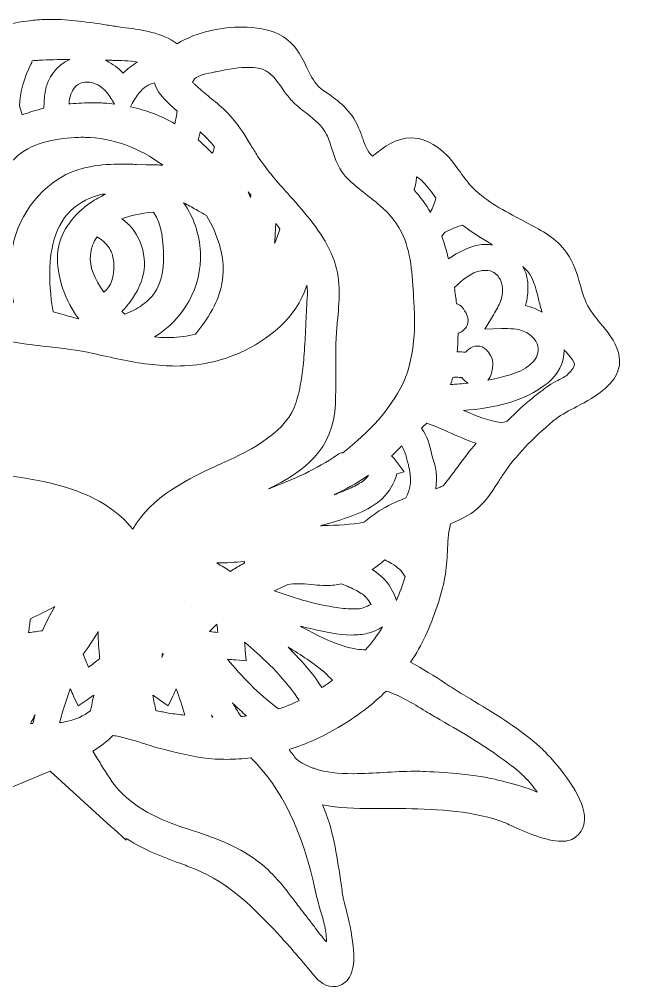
# Model space of a CAD drawing. Extents: x 28 to 2067, y -2033 to -35.
# Drawn here: x 1016.5 to 1218.6, y -359 to -41 of the extents above; entities that cross this region are included whole.
import ezdxf

# ---------------------------------------------------------------- set-up
doc = ezdxf.new("R2010")
doc.units = 0
doc.header["$MEASUREMENT"] = 0
doc.layers.add('Layer 1', color=7, linetype='Continuous', lineweight=0)

msp = doc.modelspace()

# ---------------------------------------------------------------- linework, layer by layer
at = {"layer": 'Layer 1'}
for points, knots in [([(1119.64, -359.03), (1116.36, -359.03), (1114.11, -356.17), (1112.76, -354.46), (1112.57, -354.21), (1112.39, -353.99), (1112.23, -353.8), (1112.23, -353.8), (1111.2, -352.59), (1111.2, -352.59), (1108.12, -348.97), (1104.94, -345.23), (1101.62, -341.69), (1091.53, -330.95), (1084.48, -324.09), (1071.78, -319.36), (1070.97, -319.05), (1070.16, -318.75), (1069.34, -318.45), (1063.53, -316.3), (1057.52, -314.08), (1052.15, -310.58), (1051.99, -310.48), (1051.84, -310.38), (1051.69, -310.27), (1051.69, -310.27), (1051.69, -310.88), (1051.69, -310.88), (1051.69, -310.88), (1047.62, -307.19), (1047.62, -307.19), (1047.47, -307.06), (1047.32, -306.92), (1047.17, -306.79), (1047.11, -306.73), (1046.67, -306.33), (1046.67, -306.33), (1046.67, -306.33), (1026.72, -288.19), (1026.72, -288.19), (1026.72, -288.19), (1009.4, -295.27), (1009.4, -295.27), (1001.41, -299.23), (991.58, -301.24), (980.17, -301.24), (966.27, -301.24), (952.49, -298.23), (943.38, -295.71), (935.13, -293.42), (928.03, -292.35), (921.02, -292.35), (920.04, -292.35), (919.04, -292.37), (918.06, -292.41), (918.06, -292.41), (916.88, -292.47), (916.51, -292.49), (916.51, -292.49), (916.54, -292.56), (916.54, -292.56), (916.54, -292.56), (907.98, -293.56), (907.98, -293.56), (906.23, -293.9), (904.43, -294.31), (902.63, -294.79), (900.25, -295.42), (897.89, -296.01), (895.54, -296.6), (887.44, -298.65), (879.78, -300.58), (872.19, -303.7), (871.65, -303.93), (871.06, -304.05), (870.47, -304.05), (870.47, -304.05), (870.47, -304.05), (870.47, -304.05), (868.45, -304.05), (866.72, -302.66), (866.17, -300.58), (865.61, -298.47), (866.45, -296.36), (868.28, -295.31), (874.93, -291.51), (880.23, -286.57), (885.84, -281.34), (888.75, -278.64), (891.75, -275.84), (894.97, -273.19), (903.4, -266.26), (911.18, -260.77), (918.78, -256.41), (922.11, -254.49), (932.52, -248.89), (942.83, -247.26), (939.7, -242.74), (937.2, -237.56), (934.78, -232.55), (931.05, -224.83), (927.2, -216.86), (921.08, -211.54), (920.49, -211.74), (919.82, -211.87), (919.08, -211.87), (918.81, -211.87), (918.54, -211.86), (918.27, -211.82), (913.4, -211.14), (912.39, -207.42), (911.79, -205.2), (911.58, -204.43), (911.38, -203.7), (911.08, -203.09), (910.69, -202.29), (910.34, -202.14), (909.58, -202.14), (908.26, -202.14), (906.38, -202.77), (904.4, -203.43), (901.89, -204.26), (899.06, -205.2), (896.27, -205.2), (894.83, -205.2), (893.5, -204.95), (892.3, -204.45), (886.42, -202.02), (884.98, -196.72), (884.4, -192.95), (882.95, -183.96), (884.23, -175.64), (885.66, -167.88), (885.66, -167.88), (885.77, -167.3), (885.8, -167.17), (885.8, -167.17), (885.88, -166.78), (885.88, -166.78), (886.84, -161.77), (887.82, -156.59), (893.26, -153.35), (895.76, -151.87), (898.64, -151.12), (901.83, -151.12), (903.42, -151.12), (905.09, -151.31), (906.84, -151.68), (906.45, -151.1), (906.06, -150.51), (905.67, -149.92), (902.48, -144.98), (900.04, -140.15), (898.39, -135.55), (895.54, -127.54), (894.63, -118.19), (895.96, -110.53), (897.66, -100.89), (902.91, -94.63), (908.48, -88), (908.48, -88), (908.66, -87.78), (908.66, -87.78), (911.66, -84.2), (913.82, -80.15), (916.11, -75.86), (918.24, -71.86), (920.44, -67.72), (923.42, -63.93), (928.82, -56.98), (935.08, -52.45), (944.34, -48.8), (948.32, -47.22), (952.43, -46.46), (956.92, -46.46), (961.19, -46.46), (965.26, -47.12), (969.56, -47.81), (971.36, -48.1), (973.23, -48.4), (975.11, -48.65), (975.73, -48.74), (976.45, -48.8), (977.21, -48.86), (980.06, -49.12), (983.61, -49.43), (986.4, -50.89), (986.97, -51.17), (987.49, -51.5), (987.96, -51.87), (998.57, -46.13), (1010, -42.48), (1021.15, -41.26), (1022.93, -41.07), (1024.84, -40.97), (1026.81, -40.97), (1033.04, -40.97), (1039.29, -41.92), (1045.35, -42.84), (1046.84, -43.07), (1048.32, -43.29), (1049.78, -43.5), (1049.78, -43.5), (1051.5, -43.73), (1051.5, -43.73), (1057.07, -44.48), (1063.3, -45.31), (1068.47, -48.99), (1074.9, -44.98), (1083.49, -43.51), (1089.79, -43.51), (1094.43, -43.51), (1098.47, -44.26), (1101.49, -45.67), (1106.94, -48.22), (1109.11, -52.72), (1111.02, -56.69), (1112.17, -59.07), (1113.25, -61.32), (1114.95, -63.04), (1115.36, -63.45), (1115.82, -63.84), (1116.3, -64.17), (1116.3, -64.17), (1117.39, -64.94), (1117.39, -64.94), (1121.62, -67.91), (1125.61, -70.72), (1128.15, -76.6), (1128.72, -77.91), (1129.13, -79.1), (1129.5, -80.15), (1130.3, -82.47), (1130.86, -84.09), (1132.69, -85.97), (1136.37, -82.88), (1140.51, -79.94), (1145.45, -79.94), (1148.71, -79.94), (1151.87, -81.2), (1155.11, -83.78), (1157.85, -85.96), (1159.77, -88.66), (1161.63, -91.27), (1162.98, -93.15), (1164.24, -94.93), (1165.74, -96.42), (1170.22, -100.88), (1176.2, -104.01), (1181.97, -107.04), (1181.97, -107.04), (1183.89, -108.05), (1183.89, -108.05), (1188.28, -110.36), (1193.24, -112.99), (1196.54, -117.64), (1198.9, -120.95), (1199.97, -124.63), (1201.01, -128.19), (1201.82, -130.99), (1202.59, -133.64), (1203.93, -135.93), (1204.86, -137.48), (1206.2, -139.1), (1207.62, -140.82), (1212, -146.1), (1218.62, -154.08), (1209.25, -162.37), (1206.38, -164.9), (1203.1, -166.62), (1199.93, -168.28), (1197.43, -169.59), (1195.08, -170.82), (1192.98, -172.4), (1192.66, -172.63), (1192.37, -172.86), (1192.08, -173.1), (1185.19, -178.8), (1179.89, -184.44), (1175.86, -190.35), (1175.17, -191.34), (1174.52, -192.37), (1173.89, -193.37), (1171.81, -196.67), (1169.65, -200.09), (1166.04, -202.75), (1163.58, -204.56), (1160.93, -205.8), (1158.37, -206.82), (1158.31, -207.03), (1158.26, -207.25), (1158.21, -207.46), (1157.61, -210.12), (1157.47, -212.93), (1157.33, -215.91), (1157.19, -218.71), (1157.05, -221.6), (1156.5, -224.44), (1155.32, -230.54), (1153.1, -237.2), (1150.1, -243.71), (1148.77, -246.65), (1147.14, -249.51), (1145.16, -252.37), (1149.18, -254.38), (1153.01, -256.88), (1156.75, -259.32), (1158.54, -260.49), (1160.23, -261.59), (1161.88, -262.6), (1162.87, -263.2), (1163.88, -263.8), (1164.89, -264.41), (1172.3, -268.88), (1179.96, -273.5), (1186.65, -279.16), (1187.55, -279.94), (1189.15, -281.47), (1191.01, -283.5), (1195.44, -288.33), (1202.81, -297.44), (1202.42, -304.21), (1202.29, -306.39), (1201.4, -308.25), (1199.84, -309.6), (1198.58, -310.69), (1196.88, -311.24), (1194.79, -311.24), (1189.9, -311.24), (1183.18, -308.24), (1178.27, -306.04), (1176.71, -305.35), (1175.36, -304.75), (1174.64, -304.5), (1164.03, -300.98), (1152.05, -300.57), (1141.66, -300.46), (1140.76, -300.45), (1139.86, -300.44), (1138.96, -300.44), (1137.91, -300.44), (1136.86, -300.45), (1135.8, -300.45), (1134.73, -300.46), (1133.65, -300.46), (1132.58, -300.46), (1127.17, -300.46), (1121.57, -300.34), (1116.29, -299.27), (1119.78, -307.54), (1120.93, -315.48), (1122.15, -323.87), (1122.42, -325.72), (1122.7, -327.6), (1123, -329.51), (1123.08, -330), (1123.39, -331.22), (1123.71, -332.51), (1124.06, -333.89), (1124.5, -335.6), (1124.91, -337.45), (1127.19, -347.5), (1127.11, -353.39), (1124.68, -356.57), (1123.51, -358.09), (1121.84, -358.95), (1119.86, -359.02), (1119.86, -359.02), (1119.64, -359.03), (1119.64, -359.03)], [0, 0, 0, 0, 1, 1, 1, 2, 2, 2, 3, 3, 3, 4, 4, 4, 5, 5, 5, 6, 6, 6, 7, 7, 7, 8, 8, 8, 9, 9, 9, 10, 10, 10, 11, 11, 11, 12, 12, 12, 13, 13, 13, 14, 14, 14, 15, 15, 15, 16, 16, 16, 17, 17, 17, 18, 18, 18, 19, 19, 19, 20, 20, 20, 21, 21, 21, 22, 22, 22, 23, 23, 23, 24, 24, 24, 25, 25, 25, 26, 26, 26, 27, 27, 27, 28, 28, 28, 29, 29, 29, 30, 30, 30, 31, 31, 31, 32, 32, 32, 33, 33, 33, 34, 34, 34, 35, 35, 35, 36, 36, 36, 37, 37, 37, 38, 38, 38, 39, 39, 39, 40, 40, 40, 41, 41, 41, 42, 42, 42, 43, 43, 43, 44, 44, 44, 45, 45, 45, 46, 46, 46, 47, 47, 47, 48, 48, 48, 49, 49, 49, 50, 50, 50, 51, 51, 51, 52, 52, 52, 53, 53, 53, 54, 54, 54, 55, 55, 55, 56, 56, 56, 57, 57, 57, 58, 58, 58, 59, 59, 59, 60, 60, 60, 61, 61, 61, 62, 62, 62, 63, 63, 63, 64, 64, 64, 65, 65, 65, 66, 66, 66, 67, 67, 67, 68, 68, 68, 69, 69, 69, 70, 70, 70, 71, 71, 71, 72, 72, 72, 73, 73, 73, 74, 74, 74, 75, 75, 75, 76, 76, 76, 77, 77, 77, 78, 78, 78, 79, 79, 79, 80, 80, 80, 81, 81, 81, 82, 82, 82, 83, 83, 83, 84, 84, 84, 85, 85, 85, 86, 86, 86, 87, 87, 87, 88, 88, 88, 89, 89, 89, 90, 90, 90, 91, 91, 91, 92, 92, 92, 93, 93, 93, 94, 94, 94, 95, 95, 95, 96, 96, 96, 97, 97, 97, 98, 98, 98, 99, 99, 99, 100, 100, 100, 101, 101, 101, 102, 102, 102, 103, 103, 103, 104, 104, 104, 105, 105, 105, 106, 106, 106, 107, 107, 107, 108, 108, 108, 109, 109, 109, 110, 110, 110, 111, 111, 111, 112, 112, 112, 113, 113, 113, 114, 114, 114, 115, 115, 115, 116, 116, 116, 117, 117, 117, 118, 118, 118, 119, 119, 119, 120, 120, 120, 121, 121, 121, 122, 122, 122, 123, 123, 123, 123]), ([(1017.49, -72.39), (1019.67, -71.53), (1022.06, -70.79), (1024.62, -70.2), (1024.62, -68.42), (1024.75, -66.67), (1025.01, -64.95), (1025.76, -60.02), (1028.9, -56.04), (1033.14, -54.16), (1029.4, -54.17), (1026.07, -54.26), (1022.95, -54.43), (1022.55, -54.46), (1022.14, -54.49), (1021.74, -54.52), (1021.74, -54.52), (1020.85, -54.59), (1020.75, -54.6), (1020.67, -54.99), (1020.54, -55.37), (1020.36, -55.73), (1018.05, -60.22), (1016.79, -64.83), (1016.6, -69.45), (1016.6, -69.45), (1017.49, -72.39), (1017.49, -72.39)], [0, 0, 0, 0, 1, 1, 1, 2, 2, 2, 3, 3, 3, 4, 4, 4, 5, 5, 5, 6, 6, 6, 7, 7, 7, 8, 8, 8, 9, 9, 9, 9]), ([(1044.8, -54.37), (1044.96, -54.45), (1045.12, -54.53), (1045.28, -54.61), (1047.28, -55.66), (1049.08, -57.01), (1050.7, -58.7), (1052.13, -57.22), (1053.68, -56), (1055.39, -55.02), (1052.65, -54.59), (1049.73, -54.51), (1047.24, -54.45), (1047.24, -54.45), (1045.15, -54.38), (1044.8, -54.37)], [0, 0, 0, 0, 1, 1, 1, 2, 2, 2, 3, 3, 3, 4, 4, 4, 5, 5, 5, 5]), ([(1073.54, -61.7), (1073.73, -61.88), (1074.01, -62.12), (1074.24, -62.33), (1074.62, -62.65), (1075.03, -63.02), (1075.48, -63.45), (1076.79, -64.71), (1078.21, -65.85), (1079.71, -67.07), (1081.48, -68.49), (1083.3, -69.95), (1084.98, -71.66), (1088.21, -74.93), (1090.48, -78.69), (1092.68, -82.32), (1093.41, -83.52), (1094.14, -84.73), (1094.91, -85.92), (1097.55, -90.03), (1100.96, -93.93), (1104.22, -97.56), (1104.72, -98.13), (1105.2, -98.66), (1105.67, -99.2), (1105.67, -99.2), (1106.62, -100.25), (1106.62, -100.25), (1111.6, -105.85), (1116.71, -111.93), (1119.68, -119.2), (1122.45, -126.03), (1121.84, -132.69), (1121.25, -139.14), (1121.15, -140.15), (1121.06, -141.16), (1120.98, -142.18), (1120.6, -146.98), (1120.61, -151.93), (1120.62, -156.71), (1120.63, -160.19), (1120.64, -163.79), (1120.5, -167.35), (1119.9, -182.44), (1110.09, -189.78), (1098.53, -195.33), (1099.01, -195.15), (1099.5, -194.96), (1099.99, -194.77), (1106.52, -192.28), (1114.15, -189.07), (1121.26, -184.07), (1121.77, -183.73), (1122.32, -183.53), (1122.89, -183.49), (1131.87, -176.61), (1138.66, -168.87), (1142.55, -161.01), (1145.58, -154.92), (1146.99, -145.79), (1146.41, -135.96), (1146.35, -134.88), (1146.29, -133.77), (1146.23, -132.64), (1145.84, -125.07), (1145.43, -117.24), (1142.25, -110.98), (1139.96, -106.5), (1137.02, -103.72), (1134.19, -101.38), (1134.19, -101.38), (1133.86, -101.1), (1133.86, -101.1), (1133.69, -100.96), (1133.52, -100.82), (1133.34, -100.68), (1132.68, -100.14), (1132, -99.62), (1131.32, -99.08), (1129.25, -97.46), (1127.1, -95.78), (1124.91, -93.71), (1121.51, -90.5), (1120.4, -86.94), (1119.32, -83.51), (1118.81, -81.88), (1118.33, -80.34), (1117.6, -78.82), (1116.3, -76.05), (1113.76, -74.06), (1111.07, -71.95), (1109.58, -70.79), (1108.04, -69.58), (1106.62, -68.18), (1105.61, -67.21), (1104.66, -66.06), (1103.8, -64.78), (1100.43, -59.59), (1097.93, -56.95), (1093.56, -56.8), (1093.14, -56.78), (1092.72, -56.77), (1092.3, -56.77), (1089.07, -56.77), (1085.36, -57.24), (1081.3, -58.18), (1080.81, -58.29), (1080.3, -58.4), (1079.78, -58.51), (1077.32, -59.01), (1074.53, -59.58), (1073.8, -61.1), (1073.67, -61.36), (1073.59, -61.56), (1073.54, -61.7)], [0, 0, 0, 0, 1, 1, 1, 2, 2, 2, 3, 3, 3, 4, 4, 4, 5, 5, 5, 6, 6, 6, 7, 7, 7, 8, 8, 8, 9, 9, 9, 10, 10, 10, 11, 11, 11, 12, 12, 12, 13, 13, 13, 14, 14, 14, 15, 15, 15, 16, 16, 16, 17, 17, 17, 18, 18, 18, 19, 19, 19, 20, 20, 20, 21, 21, 21, 22, 22, 22, 23, 23, 23, 24, 24, 24, 25, 25, 25, 26, 26, 26, 27, 27, 27, 28, 28, 28, 29, 29, 29, 30, 30, 30, 31, 31, 31, 32, 32, 32, 33, 33, 33, 34, 34, 34, 35, 35, 35, 36, 36, 36, 37, 37, 37, 38, 38, 38, 38]), ([(1038.75, -61.59), (1037.03, -61.59), (1034.71, -62.28), (1033.5, -65.57), (1033.14, -66.54), (1032.94, -67.61), (1032.89, -68.82), (1033.01, -68.81), (1033.13, -68.79), (1033.25, -68.78), (1034.5, -68.66), (1035.76, -68.56), (1037.01, -68.5), (1038.32, -68.44), (1039.47, -68.42), (1040.56, -68.42), (1040.56, -68.42), (1041.22, -68.41), (1041.22, -68.41), (1041.9, -68.41), (1042.6, -68.43), (1043.27, -68.45), (1043.54, -68.45), (1043.81, -68.47), (1044.09, -68.5), (1044.09, -68.5), (1044.32, -68.52), (1044.32, -68.52), (1045.49, -68.58), (1046.66, -68.68), (1047.82, -68.81), (1047.02, -67.4), (1046.24, -66.19), (1045.43, -65.15), (1043.73, -62.96), (1041.18, -61.59), (1038.75, -61.59)], [0, 0, 0, 0, 1, 1, 1, 2, 2, 2, 3, 3, 3, 4, 4, 4, 5, 5, 5, 6, 6, 6, 7, 7, 7, 8, 8, 8, 9, 9, 9, 10, 10, 10, 11, 11, 11, 12, 12, 12, 12]), ([(1053.11, -69.7), (1058.22, -70.83), (1063.14, -72.71), (1067.69, -75.29), (1068.02, -73.92), (1068.3, -72.51), (1068.43, -71.15), (1067.31, -70.13), (1066.36, -69.25), (1065.46, -68.39), (1063.95, -66.91), (1061.7, -64.73), (1060.97, -61.81), (1059.1, -62.27), (1057.28, -63.46), (1055.98, -65.15), (1055.08, -66.31), (1054.22, -67.65), (1053.34, -69.27), (1053.34, -69.27), (1053.11, -69.7), (1053.11, -69.7)], [0, 0, 0, 0, 1, 1, 1, 2, 2, 2, 3, 3, 3, 4, 4, 4, 5, 5, 5, 6, 6, 6, 7, 7, 7, 7]), ([(1075.37, -80.63), (1076.99, -81.99), (1078.52, -83.45), (1079.96, -85), (1080.03, -84.91), (1080.1, -84.82), (1080.18, -84.73), (1080.18, -84.73), (1080.75, -82.84), (1080.75, -82.84), (1079.24, -81.06), (1077.64, -79.45), (1076, -77.91), (1075.82, -78.8), (1075.61, -79.71), (1075.37, -80.63)], [0, 0, 0, 0, 1, 1, 1, 2, 2, 2, 3, 3, 3, 4, 4, 4, 5, 5, 5, 5]), ([(997.04, -131.9), (999.23, -131.9), (1001.48, -132.03), (1003.71, -132.29), (1003.89, -132.3), (1004.12, -132.33), (1004.37, -132.37), (1006.93, -132.68), (1009.46, -133.07), (1011.9, -133.52), (1012.82, -133.68), (1013.74, -133.87), (1014.66, -134.06), (1013.55, -129.02), (1013.55, -123.79), (1013.57, -122.49), (1013.74, -110.61), (1019.62, -99.76), (1029.32, -93.49), (1036.02, -89.16), (1043.68, -88.58), (1050.29, -88.58), (1052.02, -88.58), (1053.7, -88.62), (1055.11, -88.67), (1055.11, -88.67), (1058.28, -88.76), (1058.28, -88.76), (1059.16, -88.8), (1059.96, -88.81), (1060.75, -88.83), (1060.75, -88.83), (1061.41, -88.84), (1061.41, -88.84), (1062.19, -88.85), (1062.97, -88.89), (1063.75, -88.95), (1056.07, -83.16), (1047.13, -79.9), (1038.14, -79.77), (1037.86, -79.76), (1037.6, -79.76), (1037.34, -79.76), (1036.49, -79.76), (1035.66, -79.78), (1034.86, -79.83), (1028.03, -80.29), (1020.31, -81.48), (1014.91, -86.79), (1013.48, -88.19), (1012.15, -89.45), (1010.86, -90.64), (1006.9, -94.32), (1003.34, -97.22), (999.32, -100.03), (996.51, -102), (993.98, -104.21), (991.79, -106.6), (988.29, -110.42), (985.91, -114.41), (984.7, -118.46), (984.7, -118.46), (984.68, -118.55), (984.68, -118.55), (984.65, -118.67), (984.63, -118.76), (984.61, -118.85), (984.05, -120.83), (983.75, -122.9), (983.67, -125.2), (983.6, -127.88), (983.83, -130.58), (984.08, -133.43), (984.08, -133.43), (984.09, -133.53), (984.09, -133.53), (988.14, -132.45), (992.48, -131.9), (997.04, -131.9)], [0, 0, 0, 0, 1, 1, 1, 2, 2, 2, 3, 3, 3, 4, 4, 4, 5, 5, 5, 6, 6, 6, 7, 7, 7, 8, 8, 8, 9, 9, 9, 10, 10, 10, 11, 11, 11, 12, 12, 12, 13, 13, 13, 14, 14, 14, 15, 15, 15, 16, 16, 16, 17, 17, 17, 18, 18, 18, 19, 19, 19, 20, 20, 20, 21, 21, 21, 22, 22, 22, 23, 23, 23, 24, 24, 24, 25, 25, 25, 26, 26, 26, 26]), ([(1146.37, -97.02), (1148.36, -99.21), (1150.19, -101.73), (1151.78, -104.44), (1152.49, -102.95), (1153.09, -101.36), (1153.56, -99.71), (1153.41, -99.51), (1153.26, -99.3), (1153.11, -99.1), (1151.71, -97.18), (1150.39, -95.36), (1148.82, -93.89), (1148.82, -93.89), (1148.75, -93.82), (1148.75, -93.82), (1148.66, -93.73), (1148.56, -93.67), (1148.47, -93.6), (1148.47, -93.6), (1148.36, -93.51), (1148.36, -93.51), (1147.97, -93.19), (1147.58, -92.92), (1147.19, -92.71), (1147.15, -94.16), (1146.87, -95.61), (1146.37, -97.02)], [0, 0, 0, 0, 1, 1, 1, 2, 2, 2, 3, 3, 3, 4, 4, 4, 5, 5, 5, 6, 6, 6, 7, 7, 7, 8, 8, 8, 9, 9, 9, 9]), ([(1030.56, -137.96), (1032.41, -138.46), (1034.26, -138.97), (1036.1, -139.47), (1035.61, -138.84), (1035.13, -138.18), (1034.67, -137.47), (1030.32, -130.81), (1028.15, -121.93), (1029.4, -115.88), (1030.52, -110.37), (1034.29, -105.16), (1040.02, -101.23), (1041.57, -100.18), (1043.2, -99.25), (1044.89, -98.46), (1044.52, -98.47), (1044.16, -98.47), (1043.79, -98.48), (1043.49, -98.54), (1043.18, -98.61), (1042.93, -98.68), (1034.03, -101.17), (1028.89, -107.06), (1027.17, -116.72), (1026.95, -117.93), (1026.79, -119.17), (1026.7, -120.4), (1026.64, -121.11), (1026.59, -121.78), (1026.57, -122.47), (1026.39, -126.83), (1026.73, -131.66), (1027.61, -137.16), (1027.61, -137.16), (1030.56, -137.96), (1030.56, -137.96)], [0, 0, 0, 0, 1, 1, 1, 2, 2, 2, 3, 3, 3, 4, 4, 4, 5, 5, 5, 6, 6, 6, 7, 7, 7, 8, 8, 8, 9, 9, 9, 10, 10, 10, 11, 11, 11, 12, 12, 12, 12]), ([(1092.62, -99.59), (1092.64, -99.3), (1092.66, -99.01), (1092.69, -98.72), (1092.4, -98.38), (1092.11, -98.06), (1091.83, -97.73), (1092, -98.14), (1092.62, -99.59), (1092.62, -99.59)], [0, 0, 0, 0, 1, 1, 1, 2, 2, 2, 3, 3, 3, 3]), ([(1060.95, -145.39), (1062.32, -145.55), (1063.74, -145.63), (1065.2, -145.63), (1065.56, -145.63), (1065.93, -145.63), (1066.29, -145.62), (1069.06, -145.54), (1071.8, -145.16), (1074.47, -144.46), (1074.51, -144.42), (1074.92, -143.92), (1074.92, -143.92), (1077.78, -140.34), (1079.79, -137.2), (1081.19, -134.07), (1082.02, -132.22), (1082.64, -130.32), (1083.03, -128.44), (1083.34, -126.95), (1083.53, -125.41), (1083.58, -123.88), (1083.73, -118.2), (1081.9, -112), (1078.12, -105.46), (1076.94, -104.83), (1075.79, -104.17), (1074.67, -103.54), (1073.29, -102.75), (1071.93, -101.99), (1070.56, -101.29), (1073.84, -105.9), (1075.79, -111.58), (1076.08, -117.6), (1076.62, -128.73), (1070.69, -139.57), (1060.95, -145.39)], [0, 0, 0, 0, 1, 1, 1, 2, 2, 2, 3, 3, 3, 4, 4, 4, 5, 5, 5, 6, 6, 6, 7, 7, 7, 8, 8, 8, 9, 9, 9, 10, 10, 10, 11, 11, 11, 12, 12, 12, 12]), ([(1050.27, -137.05), (1050.59, -137.35), (1050.92, -137.65), (1051.24, -137.94), (1053.32, -137.13), (1055.17, -136.17), (1056.74, -135.08), (1061.7, -131.64), (1063.99, -126.71), (1063.94, -119.56), (1063.91, -114.3), (1063.47, -108.48), (1060.7, -104.36), (1057.44, -104.59), (1054.27, -105.21), (1051.43, -106.17), (1051.02, -106.31), (1050.62, -106.45), (1050.23, -106.6), (1051.48, -107.45), (1052.61, -108.47), (1053.59, -109.66), (1055.84, -112.36), (1057.22, -115.78), (1057.59, -119.56), (1057.92, -122.86), (1057.26, -126.22), (1055.65, -129.55), (1054.94, -131.01), (1054.07, -132.42), (1053.04, -133.73), (1053.04, -133.73), (1052.61, -134.29), (1052.61, -134.29), (1051.96, -135.14), (1051.19, -136.14), (1050.27, -137.05)], [0, 0, 0, 0, 1, 1, 1, 2, 2, 2, 3, 3, 3, 4, 4, 4, 5, 5, 5, 6, 6, 6, 7, 7, 7, 8, 8, 8, 9, 9, 9, 10, 10, 10, 11, 11, 11, 12, 12, 12, 12]), ([(1100.83, -109), (1100.74, -110.86), (1100.64, -112.73), (1100.52, -114.61), (1101.2, -113.01), (1101.79, -111.4), (1102.27, -109.8), (1101.81, -109.23), (1101.35, -108.66), (1100.88, -108.1), (1100.86, -108.4), (1100.85, -108.7), (1100.83, -109)], [0, 0, 0, 0, 1, 1, 1, 2, 2, 2, 3, 3, 3, 4, 4, 4, 4]), ([(1155.47, -112.19), (1155.81, -113.11), (1156.12, -114.01), (1156.37, -114.88), (1156.84, -116.45), (1157.28, -118.06), (1157.69, -119.7), (1159.95, -118.16), (1162.28, -116.93), (1164.74, -115.96), (1166.43, -115.3), (1168.19, -114.96), (1169.97, -114.96), (1170.74, -114.96), (1171.49, -115.02), (1172.23, -115.15), (1171.83, -114.9), (1171.42, -114.64), (1171.01, -114.39), (1168.1, -112.61), (1165.1, -110.77), (1162.3, -108.66), (1160.3, -109.24), (1158.41, -110), (1156.65, -110.93), (1156.65, -110.93), (1155.47, -112.19), (1155.47, -112.19)], [0, 0, 0, 0, 1, 1, 1, 2, 2, 2, 3, 3, 3, 4, 4, 4, 5, 5, 5, 6, 6, 6, 7, 7, 7, 8, 8, 8, 9, 9, 9, 9]), ([(1042.09, -112.43), (1040.83, -114.19), (1040.1, -116.22), (1039.9, -118.54), (1039.57, -122.23), (1041.07, -126.29), (1044.37, -130.66), (1046.77, -128.95), (1047.76, -125.19), (1047.64, -121.78), (1047.6, -120.64), (1047.43, -119.49), (1047.14, -118.48), (1046.98, -117.9), (1046.78, -117.37), (1046.55, -116.93), (1045.47, -114.81), (1044.19, -113.89), (1042.09, -112.43)], [0, 0, 0, 0, 1, 1, 1, 2, 2, 2, 3, 3, 3, 4, 4, 4, 5, 5, 5, 6, 6, 6, 6]), ([(1171.49, -151.51), (1172.15, -152.41), (1172.44, -153.57), (1172.27, -154.76), (1172.24, -154.91), (1172.23, -155.09), (1172.21, -155.29), (1172.11, -156.34), (1171.93, -158.27), (1170.65, -159.64), (1171.41, -159.49), (1172.17, -159.33), (1172.93, -159.16), (1177.09, -158.19), (1182.8, -156.86), (1185.66, -153.42), (1187.19, -151.58), (1187.61, -149.6), (1186.87, -147.7), (1185.91, -145.24), (1183.17, -143.3), (1180.05, -142.87), (1178.88, -142.72), (1177.63, -142.64), (1176.22, -142.64), (1175.87, -142.64), (1175.52, -142.64), (1175.17, -142.65), (1175.17, -142.65), (1169.66, -142.79), (1169.66, -142.79), (1169.66, -142.79), (1172.53, -138.09), (1172.53, -138.09), (1173.49, -136.52), (1174.23, -135.1), (1174.78, -133.74), (1175.9, -131.03), (1175.71, -127.92), (1174.3, -125.83), (1173.59, -124.76), (1172.23, -123.5), (1169.81, -123.5), (1169.38, -123.5), (1168.92, -123.54), (1168.45, -123.62), (1165.22, -124.17), (1162.22, -126.61), (1159.63, -129.17), (1159.92, -130.95), (1160.16, -132.72), (1160.34, -134.44), (1160.43, -134.48), (1160.52, -134.52), (1160.6, -134.55), (1161.71, -134.98), (1162.57, -135.81), (1163.02, -136.84), (1163.52, -137.55), (1163.86, -138.3), (1164.03, -139.07), (1164.5, -141.21), (1163.36, -143.24), (1161.27, -144.01), (1161.13, -144.06), (1161, -144.11), (1160.85, -144.16), (1160.84, -146.26), (1160.74, -148.29), (1160.55, -150.25), (1161.49, -150.26), (1162.42, -150.32), (1163.34, -150.42), (1163.71, -150.04), (1164.08, -149.72), (1164.41, -149.45), (1165.21, -148.77), (1166.21, -148.4), (1167.22, -148.4), (1168.26, -148.4), (1169.27, -148.8), (1170.06, -149.52), (1170.64, -150.05), (1171.13, -150.73), (1171.49, -151.51)], [0, 0, 0, 0, 1, 1, 1, 2, 2, 2, 3, 3, 3, 4, 4, 4, 5, 5, 5, 6, 6, 6, 7, 7, 7, 8, 8, 8, 9, 9, 9, 10, 10, 10, 11, 11, 11, 12, 12, 12, 13, 13, 13, 14, 14, 14, 15, 15, 15, 16, 16, 16, 17, 17, 17, 18, 18, 18, 19, 19, 19, 20, 20, 20, 21, 21, 21, 22, 22, 22, 23, 23, 23, 24, 24, 24, 25, 25, 25, 26, 26, 26, 27, 27, 27, 28, 28, 28, 28]), ([(1183.01, -135.08), (1184.98, -135.57), (1186.78, -136.29), (1188.47, -137.26), (1188.02, -135.81), (1187.67, -134.36), (1187.32, -132.94), (1186.35, -128.93), (1185.51, -125.46), (1182.86, -122.88), (1182.62, -122.65), (1182.38, -122.42), (1182.14, -122.2), (1183.14, -124.03), (1183.74, -126.11), (1183.84, -128.34), (1183.93, -130.6), (1183.66, -132.83), (1183.01, -135.08)], [0, 0, 0, 0, 1, 1, 1, 2, 2, 2, 3, 3, 3, 4, 4, 4, 5, 5, 5, 6, 6, 6, 6]), ([(963.68, -186.17), (969.16, -187.38), (975.06, -187.95), (980.34, -188.46), (980.34, -188.46), (981.97, -188.62), (981.97, -188.62), (986.58, -189.08), (991.26, -189.37), (995.78, -189.66), (1008.36, -190.46), (1021.36, -191.29), (1034.04, -195.58), (1042.53, -198.45), (1049.04, -202.73), (1053.84, -208.6), (1059.75, -198.09), (1072, -191.92), (1083.27, -186.92), (1093.63, -182.33), (1104.61, -176.37), (1107.59, -166.84), (1108.64, -163.54), (1109.39, -159.62), (1109.88, -154.86), (1110.15, -152.39), (1110.35, -149.64), (1110.52, -146.42), (1110.61, -144.8), (1110.68, -143.18), (1110.76, -141.59), (1110.83, -140.07), (1110.89, -138.58), (1110.97, -137.12), (1111.04, -135.61), (1111.12, -134.1), (1111.21, -132.66), (1111.32, -131.19), (1111.3, -129.75), (1111.15, -128.34), (1111.08, -128.46), (1111.02, -128.58), (1110.95, -128.71), (1107.92, -139), (1097.83, -146.7), (1089.31, -150.49), (1082.57, -153.5), (1075.61, -154.96), (1068.03, -154.96), (1065.19, -154.96), (1062.23, -154.76), (1059, -154.35), (1052.95, -153.59), (1046.79, -152.19), (1040.83, -150.84), (1035.83, -149.71), (1030.58, -149.12), (1025.51, -148.54), (1022.01, -148.14), (1018.39, -147.72), (1014.81, -147.14), (1009.71, -146.3), (1003.69, -145.44), (997.77, -145.44), (991.84, -145.44), (986.78, -146.29), (982.28, -148.03), (971.94, -152.04), (967.71, -165.8), (966.67, -169.93), (966.47, -170.67), (966.3, -171.4), (966.15, -172.12), (965.94, -173.21), (965.67, -174.36), (965.41, -175.47), (965.41, -175.47), (965.16, -176.53), (965.16, -176.53), (964.86, -177.8), (964.55, -179.12), (964.29, -180.4), (963.91, -182.36), (963.71, -183.92), (963.67, -185.3), (963.66, -185.59), (963.66, -185.88), (963.68, -186.17)], [0, 0, 0, 0, 1, 1, 1, 2, 2, 2, 3, 3, 3, 4, 4, 4, 5, 5, 5, 6, 6, 6, 7, 7, 7, 8, 8, 8, 9, 9, 9, 10, 10, 10, 11, 11, 11, 12, 12, 12, 13, 13, 13, 14, 14, 14, 15, 15, 15, 16, 16, 16, 17, 17, 17, 18, 18, 18, 19, 19, 19, 20, 20, 20, 21, 21, 21, 22, 22, 22, 23, 23, 23, 24, 24, 24, 25, 25, 25, 26, 26, 26, 27, 27, 27, 28, 28, 28, 29, 29, 29, 29]), ([(1163.22, -169.83), (1166.83, -171.36), (1171.04, -172.99), (1175.2, -173.62), (1175.2, -173.62), (1176.82, -173.24), (1176.82, -173.24), (1176.94, -173.12), (1177.07, -172.99), (1177.19, -172.87), (1179.98, -170.12), (1182.64, -167.71), (1185.3, -165.49), (1187.18, -163.96), (1188.91, -162.65), (1190.63, -161.45), (1191.59, -160.78), (1192.67, -160.23), (1193.71, -159.69), (1195, -159.03), (1196.33, -158.34), (1196.99, -157.66), (1199.93, -154.51), (1199.81, -154.37), (1196.74, -150.77), (1196.42, -150.4), (1196.1, -150.02), (1195.78, -149.64), (1195.74, -153.85), (1193.82, -157.76), (1190.44, -160.46), (1182.26, -166.99), (1172.5, -168.81), (1162.59, -169.56), (1162.59, -169.56), (1163.22, -169.83), (1163.22, -169.83)], [0, 0, 0, 0, 1, 1, 1, 2, 2, 2, 3, 3, 3, 4, 4, 4, 5, 5, 5, 6, 6, 6, 7, 7, 7, 8, 8, 8, 9, 9, 9, 10, 10, 10, 11, 11, 11, 12, 12, 12, 12]), ([(1159.09, -158.7), (1158.87, -159.5), (1158.64, -160.29), (1158.39, -161.05), (1160.3, -160.93), (1162.25, -160.78), (1164.22, -160.57), (1163.91, -160.42), (1163.62, -160.24), (1163.33, -160.03), (1162.85, -159.66), (1162.43, -159.23), (1162.09, -158.75), (1161.49, -158.7), (1160.89, -158.67), (1160.28, -158.67), (1159.89, -158.67), (1159.49, -158.68), (1159.09, -158.7)], [0, 0, 0, 0, 1, 1, 1, 2, 2, 2, 3, 3, 3, 4, 4, 4, 5, 5, 5, 6, 6, 6, 6]), ([(1152.18, -184.28), (1153.63, -187.91), (1154.08, -191.63), (1153.53, -195.29), (1153.92, -195.15), (1154.28, -195.02), (1154.63, -194.89), (1155.1, -194.71), (1155.54, -194.53), (1155.98, -194.34), (1157.61, -192.4), (1159.14, -190.31), (1160.75, -188.11), (1162.67, -185.49), (1164.64, -182.81), (1166.82, -180.35), (1163.7, -179.32), (1160.66, -177.98), (1157.69, -176.67), (1155.24, -175.6), (1152.91, -174.57), (1150.58, -173.72), (1150.02, -174.28), (1149.45, -174.83), (1148.84, -175.4), (1150.58, -177.99), (1151.7, -180.97), (1152.18, -184.28)], [0, 0, 0, 0, 1, 1, 1, 2, 2, 2, 3, 3, 3, 4, 4, 4, 5, 5, 5, 6, 6, 6, 7, 7, 7, 8, 8, 8, 9, 9, 9, 9]), ([(1140.68, -190.46), (1139.9, -193.46), (1138.22, -196.35), (1135.98, -198.47), (1131.47, -202.74), (1124.6, -204.81), (1119.07, -206.47), (1119.07, -206.47), (1117.78, -206.86), (1117.78, -206.86), (1117.07, -207.08), (1116.35, -207.28), (1115.64, -207.48), (1115.93, -207.47), (1116.22, -207.46), (1116.51, -207.45), (1121.19, -207.3), (1125.61, -207.15), (1129.88, -206.32), (1131.45, -205.07), (1133.07, -203.78), (1134.86, -202.63), (1137.48, -200.97), (1140.37, -199.57), (1143.69, -198.35), (1145.34, -195.34), (1145.66, -191.57), (1144.59, -187.62), (1144.5, -187.29), (1144.39, -186.97), (1144.28, -186.65), (1144.28, -186.65), (1144.19, -186.42), (1144.19, -186.42), (1144.19, -186.42), (1144.15, -186.18), (1144.15, -186.18), (1144.09, -185.84), (1144.02, -185.51), (1143.93, -185.18), (1143.56, -183.75), (1143.02, -182.41), (1142.34, -181.19), (1141.59, -181.9), (1140.84, -182.63), (1140.13, -183.39), (1139.77, -183.77), (1139.4, -184.15), (1139, -184.54), (1139.56, -185.09), (1140.06, -185.66), (1140.51, -186.26), (1140.51, -186.26), (1143.13, -189.78), (1143.13, -189.78), (1143.13, -189.78), (1140.68, -190.46), (1140.68, -190.46)], [0, 0, 0, 0, 1, 1, 1, 2, 2, 2, 3, 3, 3, 4, 4, 4, 5, 5, 5, 6, 6, 6, 7, 7, 7, 8, 8, 8, 9, 9, 9, 10, 10, 10, 11, 11, 11, 12, 12, 12, 13, 13, 13, 14, 14, 14, 15, 15, 15, 16, 16, 16, 17, 17, 17, 18, 18, 18, 19, 19, 19, 19]), ([(1131.41, -190.87), (1128.37, -193), (1125.07, -194.91), (1121.4, -196.65), (1120.97, -196.86), (1120.53, -197.06), (1120.09, -197.27), (1121.71, -196.68), (1123.37, -196.02), (1125.09, -195.28), (1126.7, -194.59), (1128.2, -193.7), (1129.44, -192.93), (1129.89, -192.65), (1130.66, -191.87), (1131.41, -190.87)], [0, 0, 0, 0, 1, 1, 1, 2, 2, 2, 3, 3, 3, 4, 4, 4, 5, 5, 5, 5]), ([(1081.51, -219.72), (1083.02, -220.62), (1084.51, -221.55), (1085.95, -222.52), (1087.19, -221.7), (1088.45, -220.93), (1089.71, -220.22), (1089.71, -220.22), (1090.54, -219.74), (1090.74, -219.63), (1090.64, -219.49), (1090.53, -219.36), (1090.43, -219.23), (1087.5, -219.52), (1084.52, -219.69), (1081.51, -219.72)], [0, 0, 0, 0, 1, 1, 1, 2, 2, 2, 3, 3, 3, 4, 4, 4, 5, 5, 5, 5]), ([(1132.64, -221.91), (1133.91, -222.7), (1135.02, -223.55), (1135.98, -224.46), (1138.13, -226.49), (1139.75, -229.23), (1140.57, -232.1), (1141.67, -229.57), (1142.63, -226.97), (1143.48, -224.22), (1142.42, -222.44), (1140.91, -220.98), (1138.98, -219.87), (1138.27, -219.46), (1137.53, -219.09), (1136.73, -218.74), (1135.41, -219.82), (1134.05, -220.9), (1132.64, -221.91)], [0, 0, 0, 0, 1, 1, 1, 2, 2, 2, 3, 3, 3, 4, 4, 4, 5, 5, 5, 6, 6, 6, 6]), ([(1100.32, -228.9), (1103.79, -230.12), (1107.39, -231.3), (1111.07, -232.32), (1114.8, -233.36), (1118.77, -234.12), (1123.21, -234.64), (1124.18, -234.76), (1125.23, -234.81), (1126.43, -234.81), (1127.01, -234.81), (1127.58, -234.8), (1128.16, -234.78), (1128.89, -234.76), (1130.63, -234.21), (1132.24, -233.32), (1131.3, -231.73), (1130.06, -230.39), (1129.44, -230.01), (1128.2, -229.23), (1126.7, -228.35), (1125.08, -227.65), (1124.3, -227.31), (1123.46, -226.97), (1122.56, -226.61), (1120.95, -226.96), (1119.34, -227.14), (1117.66, -227.14), (1117.24, -227.14), (1116.82, -227.13), (1116.39, -227.1), (1115.01, -227.03), (1113.78, -226.92), (1112.59, -226.81), (1110.97, -226.66), (1109.57, -226.53), (1108.15, -226.53), (1106.99, -226.53), (1105.92, -226.62), (1104.84, -226.8), (1104.84, -226.8), (1102.75, -227.79), (1102.75, -227.79), (1101.95, -228.16), (1101.14, -228.54), (1100.32, -228.9)], [0, 0, 0, 0, 1, 1, 1, 2, 2, 2, 3, 3, 3, 4, 4, 4, 5, 5, 5, 6, 6, 6, 7, 7, 7, 8, 8, 8, 9, 9, 9, 10, 10, 10, 11, 11, 11, 12, 12, 12, 13, 13, 13, 14, 14, 14, 15, 15, 15, 15]), ([(1020.18, -238.05), (1019.96, -239.55), (1019.75, -241.08), (1019.57, -242.6), (1021.1, -242.42), (1022.62, -242.21), (1024.12, -241.99), (1025.33, -239.31), (1026.67, -236.65), (1028.15, -234.03), (1025.52, -235.5), (1022.86, -236.84), (1020.18, -238.05)], [0, 0, 0, 0, 1, 1, 1, 2, 2, 2, 3, 3, 3, 4, 4, 4, 4]), ([(1073.26, -234.03), (1073.26, -234.03), (1073.26, -234.02), (1073.27, -234.02), (1073.26, -234.02), (1073.25, -234.01), (1073.25, -234.01), (1073.25, -234.02), (1073.25, -234.02), (1073.26, -234.03)], [0, 0, 0, 0, 1, 1, 1, 2, 2, 2, 3, 3, 3, 3]), ([(1079.12, -242.25), (1080.02, -242.37), (1080.93, -242.49), (1081.84, -242.6), (1081.73, -241.68), (1081.61, -240.75), (1081.48, -239.83), (1080.71, -240.59), (1079.93, -241.39), (1079.12, -242.25)], [0, 0, 0, 0, 1, 1, 1, 2, 2, 2, 3, 3, 3, 3]), ([(1124.42, -247.38), (1126.5, -247.92), (1128.48, -248.23), (1130.42, -248.31), (1132.49, -245.92), (1134.36, -243.39), (1136.03, -240.75), (1134.49, -241.71), (1132.79, -242.44), (1131.05, -242.85), (1129.49, -243.22), (1127.76, -243.41), (1125.9, -243.41), (1121.28, -243.41), (1116.57, -242.3), (1112.41, -241.32), (1112.41, -241.32), (1111.1, -241.01), (1111.1, -241.01), (1110.37, -240.85), (1109.65, -240.67), (1108.92, -240.48), (1109.18, -240.62), (1109.45, -240.76), (1109.71, -240.9), (1114.23, -243.32), (1118.51, -245.61), (1123.06, -247), (1123.53, -247.05), (1123.99, -247.17), (1124.42, -247.38)], [0, 0, 0, 0, 1, 1, 1, 2, 2, 2, 3, 3, 3, 4, 4, 4, 5, 5, 5, 6, 6, 6, 7, 7, 7, 8, 8, 8, 9, 9, 9, 10, 10, 10, 10]), ([(1037.56, -249.75), (1038.12, -251.17), (1038.71, -252.58), (1039.31, -254), (1040.54, -253.08), (1041.75, -252.14), (1042.95, -251.19), (1042.65, -248.27), (1042.48, -245.29), (1042.45, -242.28), (1040.91, -244.87), (1039.28, -247.36), (1037.56, -249.75)], [0, 0, 0, 0, 1, 1, 1, 2, 2, 2, 3, 3, 3, 4, 4, 4, 4]), ([(1084.96, -251.38), (1087.36, -254.17), (1089.88, -256.99), (1092.55, -259.71), (1095.24, -262.45), (1098.26, -265.06), (1101.79, -267.71), (1104.12, -266.95), (1106.38, -266.03), (1108.55, -264.97), (1108.1, -264.21), (1107.59, -263.43), (1107.03, -262.67), (1104.36, -259.09), (1101.71, -256.03), (1098.94, -253.32), (1096.22, -250.65), (1093.41, -248.12), (1090.61, -245.72), (1090.7, -246.61), (1090.78, -247.5), (1090.86, -248.38), (1090.86, -248.38), (1091.16, -251.93), (1091.16, -251.93), (1091.16, -251.93), (1087.62, -251.62), (1087.62, -251.62), (1086.73, -251.55), (1085.85, -251.47), (1084.96, -251.38)], [0, 0, 0, 0, 1, 1, 1, 2, 2, 2, 3, 3, 3, 4, 4, 4, 5, 5, 5, 6, 6, 6, 7, 7, 7, 8, 8, 8, 9, 9, 9, 10, 10, 10, 10]), ([(1104.94, -247.38), (1105.46, -247.91), (1105.98, -248.45), (1106.49, -249), (1106.49, -249), (1107.4, -249.97), (1107.4, -249.97), (1110.27, -253.02), (1113.69, -256.66), (1116.02, -260.71), (1117.22, -259.94), (1118.4, -259.12), (1119.54, -258.29), (1119.25, -257.97), (1118.96, -257.66), (1118.66, -257.36), (1118.28, -257.09), (1117.94, -256.76), (1117.65, -256.36), (1114.17, -253.12), (1110.05, -250.56), (1105.7, -247.85), (1105.44, -247.7), (1105.19, -247.54), (1104.94, -247.38)], [0, 0, 0, 0, 1, 1, 1, 2, 2, 2, 3, 3, 3, 4, 4, 4, 5, 5, 5, 6, 6, 6, 7, 7, 7, 8, 8, 8, 8]), ([(1063.61, -249.42), (1063.55, -249.88), (1063.49, -250.35), (1063.43, -250.8), (1063.57, -250.45), (1063.71, -250.1), (1063.85, -249.75), (1063.77, -249.64), (1063.69, -249.53), (1063.61, -249.42)], [0, 0, 0, 0, 1, 1, 1, 2, 2, 2, 3, 3, 3, 3]), ([(1033.27, -261.09), (1032.05, -264.56), (1030.87, -268.16), (1029.85, -271.83), (1029.82, -271.96), (1029.78, -272.09), (1029.74, -272.22), (1030.67, -272.1), (1031.58, -271.95), (1032.46, -271.76), (1035.14, -271.2), (1037.55, -270.09), (1039.96, -268.3), (1040.33, -266.57), (1040.67, -264.84), (1040.99, -263.16), (1040.27, -263.68), (1039.54, -264.2), (1038.82, -264.7), (1038.82, -264.7), (1035.89, -266.74), (1035.89, -266.74), (1035.89, -266.74), (1034.38, -263.51), (1034.38, -263.51), (1034.01, -262.71), (1033.64, -261.9), (1033.27, -261.09)], [0, 0, 0, 0, 1, 1, 1, 2, 2, 2, 3, 3, 3, 4, 4, 4, 5, 5, 5, 6, 6, 6, 7, 7, 7, 8, 8, 8, 9, 9, 9, 9]), ([(1061.88, -268.36), (1062.51, -268.49), (1063.12, -268.61), (1063.69, -268.72), (1064.4, -268.86), (1065.06, -269), (1065.63, -269.08), (1067.44, -269.35), (1069.23, -269.59), (1070.97, -269.78), (1070.1, -266.82), (1069.13, -263.91), (1068.14, -261.09), (1067.77, -261.9), (1067.4, -262.71), (1067.02, -263.51), (1067.02, -263.51), (1065.51, -266.74), (1065.51, -266.74), (1065.51, -266.74), (1062.59, -264.7), (1062.59, -264.7), (1061.89, -264.21), (1061.17, -263.7), (1060.42, -263.16), (1060.76, -264.95), (1061.1, -266.64), (1061.45, -268.27), (1061.59, -268.3), (1061.73, -268.33), (1061.88, -268.36)], [0, 0, 0, 0, 1, 1, 1, 2, 2, 2, 3, 3, 3, 4, 4, 4, 5, 5, 5, 6, 6, 6, 7, 7, 7, 8, 8, 8, 9, 9, 9, 10, 10, 10, 10]), ([(1146.55, -288.2), (1147.81, -288.2), (1148.97, -288.22), (1150.09, -288.28), (1153.91, -288.47), (1158.01, -288.71), (1162.15, -289.14), (1164.91, -289.43), (1167.01, -289.72), (1168.97, -290.06), (1171.75, -290.55), (1179.69, -292.11), (1186.92, -295.09), (1185.65, -293.27), (1184.21, -291.58), (1182.55, -289.96), (1180.48, -287.93), (1178.04, -285.97), (1174.41, -283.41), (1169.02, -279.59), (1163.03, -275.87), (1155, -271.34), (1153.43, -270.46), (1151.84, -269.48), (1150.16, -268.45), (1145.92, -265.86), (1141.55, -263.18), (1137.23, -261.84), (1132.72, -266.28), (1127.41, -270.32), (1121.42, -273.84), (1118.84, -275.36), (1116.14, -276.74), (1113.39, -277.97), (1110.69, -279.17), (1107.96, -280.2), (1105.24, -281.06), (1106.11, -282.17), (1106.91, -283.22), (1107.66, -284.24), (1109.27, -285.46), (1111.05, -286.41), (1113.08, -287.14), (1113.08, -287.14), (1113.48, -287.14), (1113.48, -287.14), (1113.48, -287.14), (1113.95, -287.43), (1113.95, -287.43), (1117.27, -288.5), (1121.24, -289), (1126.38, -289), (1126.38, -289), (1126.55, -289), (1126.55, -289), (1129.74, -288.99), (1133.09, -288.79), (1136.33, -288.6), (1139.7, -288.4), (1143.18, -288.2), (1146.55, -288.2)], [0, 0, 0, 0, 1, 1, 1, 2, 2, 2, 3, 3, 3, 4, 4, 4, 5, 5, 5, 6, 6, 6, 7, 7, 7, 8, 8, 8, 9, 9, 9, 10, 10, 10, 11, 11, 11, 12, 12, 12, 13, 13, 13, 14, 14, 14, 15, 15, 15, 16, 16, 16, 17, 17, 17, 18, 18, 18, 19, 19, 19, 20, 20, 20, 20]), ([(1087.09, -266.46), (1087.86, -267.7), (1088.65, -268.97), (1089.45, -270.21), (1090.04, -270.15), (1090.63, -270.09), (1091.2, -270.03), (1090.5, -269.39), (1089.83, -268.75), (1089.19, -268.15), (1089.19, -268.15), (1088.23, -267.25), (1088.23, -267.25), (1087.69, -266.74), (1087.15, -266.23), (1086.62, -265.71), (1086.78, -265.96), (1086.93, -266.21), (1087.09, -266.46)], [0, 0, 0, 0, 1, 1, 1, 2, 2, 2, 3, 3, 3, 4, 4, 4, 5, 5, 5, 6, 6, 6, 6]), ([(1021, -272.54), (1021, -272.54), (1021.16, -271.86), (1021.16, -271.86), (1021.33, -271.14), (1021.5, -270.41), (1021.69, -269.69), (1021.55, -269.95), (1020.55, -271.82), (1020.19, -272.5), (1020.46, -272.51), (1020.73, -272.53), (1021, -272.54)], [0, 0, 0, 0, 1, 1, 1, 2, 2, 2, 3, 3, 3, 4, 4, 4, 4]), ([(1080.13, -270.47), (1079.99, -270.21), (1079.86, -269.95), (1079.72, -269.69), (1079.78, -269.95), (1079.85, -270.2), (1079.91, -270.46), (1079.99, -270.46), (1080.06, -270.46), (1080.13, -270.47)], [0, 0, 0, 0, 1, 1, 1, 2, 2, 2, 3, 3, 3, 3]), ([(1040.68, -281.63), (1041.63, -283.06), (1042.52, -284.53), (1043.39, -285.97), (1045.31, -289.12), (1047.12, -292.1), (1049.36, -294.49), (1055.58, -301.11), (1063.57, -304.59), (1073.67, -307.77), (1082.18, -310.45), (1089.17, -313.27), (1095.59, -318.29), (1100.52, -322.14), (1104.23, -327.06), (1107.82, -331.82), (1108.79, -333.11), (1109.76, -334.39), (1110.75, -335.65), (1110.75, -335.65), (1110.85, -335.78), (1110.85, -335.78), (1110.98, -335.96), (1111.12, -336.14), (1111.26, -336.32), (1112.04, -337.3), (1112.75, -338.24), (1113.46, -339.18), (1114.83, -341), (1116.14, -342.73), (1117.55, -344.32), (1117.61, -342.8), (1117.42, -341.13), (1117, -339.16), (1116.61, -337.37), (1116.06, -335.51), (1115.53, -333.72), (1114.96, -331.81), (1114.38, -329.84), (1113.96, -327.87), (1109.79, -308.04), (1102.81, -293.61), (1092.65, -283.81), (1090.03, -284.13), (1087.37, -284.29), (1084.73, -284.29), (1083.48, -284.29), (1082.21, -284.25), (1080.96, -284.18), (1075.29, -283.85), (1069.96, -282.51), (1064.79, -281.21), (1064.79, -281.21), (1062.89, -280.73), (1062.89, -280.73), (1061.42, -280.36), (1059.67, -279.8), (1057.82, -279.21), (1054.77, -278.23), (1051.31, -277.12), (1048.22, -276.59), (1047.9, -276.54), (1047.6, -276.5), (1047.32, -276.46), (1045.17, -278.54), (1042.97, -280.25), (1040.68, -281.63)], [0, 0, 0, 0, 1, 1, 1, 2, 2, 2, 3, 3, 3, 4, 4, 4, 5, 5, 5, 6, 6, 6, 7, 7, 7, 8, 8, 8, 9, 9, 9, 10, 10, 10, 11, 11, 11, 12, 12, 12, 13, 13, 13, 14, 14, 14, 15, 15, 15, 16, 16, 16, 17, 17, 17, 18, 18, 18, 19, 19, 19, 20, 20, 20, 21, 21, 21, 22, 22, 22, 22])]:
    msp.add_open_spline(points, degree=3, knots=knots, dxfattribs=at)

doc.saveas('drawing.dxf')
